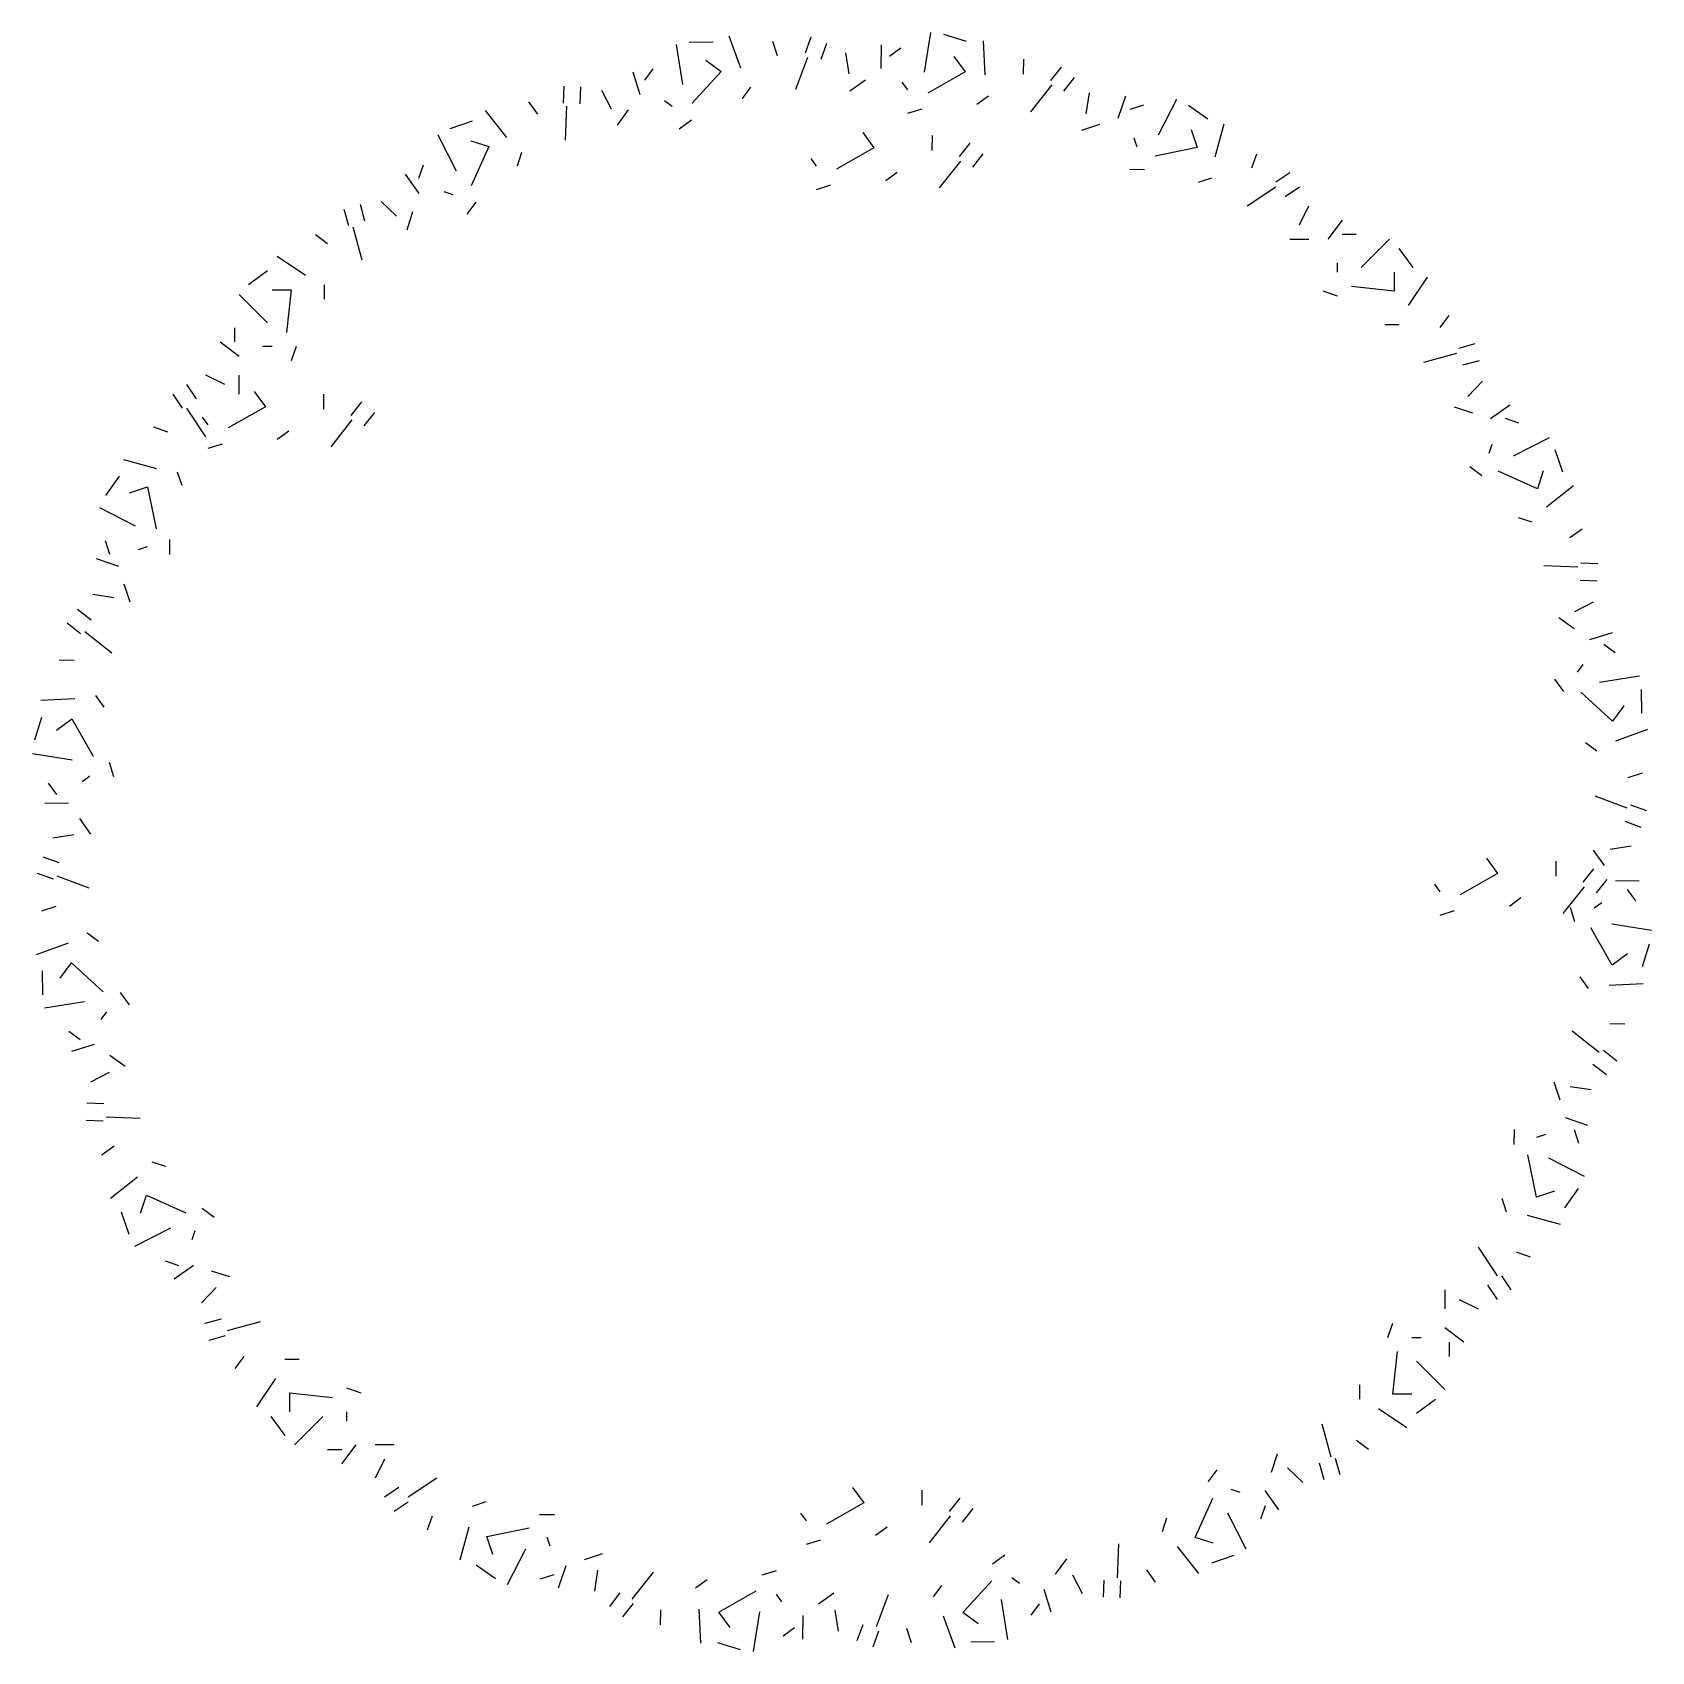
# Model space of a CAD drawing. Extents: x -1.49 to 1.42, y -1.4 to 1.51.
import ezdxf

# ---------------------------------------------------------------- set-up
doc = ezdxf.new("R2010")
doc.units = 0
doc.header["$MEASUREMENT"] = 0
doc.layers.get('0').update_dxf_attribs({"linetype": 'CONTINUOUS'})

msp = doc.modelspace()

# ---------------------------------------------------------------- linework, layer by layer
for p, q in [((-0.3335, 1.4903), (-0.3222, 1.4187)), ((-0.267, 1.4948), (-0.3097, 1.4941)), ((-0.2167, 1.4477), (-0.2381, 1.5054)), ((-0.151, 1.4704), (-0.1592, 1.4961)), ((-0.0907, 1.5036), (-0.1014, 1.4748)), ((-0.0725, 1.4641), (-0.0619, 1.493)), ((0.0355, 1.4898), (0.0348, 1.4471)), ((0.1246, 1.5124), (0.1133, 1.4408)), ((0.1893, 1.496), (0.1485, 1.5086)), ((0.2226, 1.4357), (0.2201, 1.4973)), ((-0.2801, 1.4621), (-0.2525, 1.442)), ((-0.1178, 1.4101), (-0.0964, 1.4679)), ((-0.0217, 1.4377), (-0.028, 1.4754)), ((0.0713, 1.4841), (0.0505, 1.4691)), ((0.1667, 1.469), (0.1868, 1.4414)), ((0.292, 1.437), (0.2923, 1.464)), ((-0.4114, 1.4413), (-0.3988, 1.4005)), ((-0.3756, 1.447), (-0.3906, 1.4262)), ((-0.2525, 1.442), (-0.3046, 1.3848)), ((0.1868, 1.4414), (0.1196, 1.4031)), ((0.3597, 1.45), (0.3406, 1.4258)), ((0.3647, 1.4068), (0.3838, 1.4309)), ((-0.5357, 1.4155), (-0.5369, 1.3847)), ((-0.5062, 1.3835), (-0.5049, 1.4142)), ((-0.4496, 1.3741), (-0.4672, 1.408)), ((-0.2142, 1.3931), (-0.1991, 1.4138)), ((-0.0205, 1.4069), (0.0072, 1.427)), ((0.0838, 1.4088), (0.0737, 1.4226)), ((0.305, 1.3694), (0.3432, 1.4177)), ((0.4049, 1.3659), (0.4106, 1.4037)), ((-0.6382, 1.3233), (-0.6764, 1.3717)), ((-0.5827, 1.3652), (-0.5984, 1.3872)), ((-0.5325, 1.3181), (-0.53, 1.3797)), ((-0.439, 1.3452), (-0.4189, 1.3728)), ((-0.3404, 1.3792), (-0.3542, 1.3892)), ((0.1089, 1.3742), (0.0831, 1.3661)), ((0.2081, 1.383), (0.2288, 1.3981)), ((0.4754, 1.3978), (0.4616, 1.3574)), ((0.5077, 1.3814), (0.4833, 1.3735)), ((0.5672, 1.3917), (0.5343, 1.3272)), ((0.6237, 1.3562), (0.5887, 1.3808)), ((-0.7005, 1.3526), (-0.7409, 1.3387)), ((-0.3059, 1.3541), (-0.3278, 1.3384)), ((0.3966, 1.3363), (0.4291, 1.3469)), ((0.6366, 1.2886), (0.6533, 1.3479)), ((-0.7625, 1.3278), (-0.7296, 1.2632)), ((-0.703, 1.3174), (-0.6705, 1.3069)), ((0.0024, 1.332), (0.0225, 1.3044)), ((0.1277, 1.3), (0.1279, 1.327)), ((0.1954, 1.313), (0.1763, 1.2888)), ((0.4963, 1.3059), (0.491, 1.3221)), ((0.5938, 1.3375), (0.6044, 1.305)), ((-0.6705, 1.3069), (-0.7024, 1.2364)), ((-0.6189, 1.2722), (-0.611, 1.2965)), ((-0.0805, 1.2718), (-0.0906, 1.2856)), ((0.0225, 1.3044), (-0.0447, 1.2661)), ((0.2004, 1.2697), (0.2195, 1.2939)), ((0.6044, 1.305), (0.5286, 1.2894)), ((0.7031, 1.2683), (0.7117, 1.294)), ((-0.8213, 1.2571), (-0.7968, 1.2222)), ((-0.7891, 1.2735), (-0.797, 1.2492)), ((0.0438, 1.246), (0.0645, 1.261)), ((0.1407, 1.2324), (0.1789, 1.2807)), ((0.5095, 1.2652), (0.4825, 1.2654)), ((0.7715, 1.2598), (0.7458, 1.2427)), ((-0.7347, 1.2199), (-0.7509, 1.2252)), ((-0.0554, 1.2372), (-0.0812, 1.2291)), ((0.6066, 1.2429), (0.631, 1.2508)), ((0.6946, 1.2), (0.7458, 1.2342)), ((0.7629, 1.2171), (0.7885, 1.2342)), ((-0.8936, 1.1728), (-0.9019, 1.2025)), ((-0.837, 1.1813), (-0.8642, 1.2081)), ((-0.694, 1.2068), (-0.7101, 1.185)), ((0.7885, 1.1659), (0.8056, 1.2)), ((-0.9316, 1.1941), (-0.9233, 1.1645)), ((-0.8179, 1.1572), (-0.8073, 1.1897)), ((0.8654, 1.1744), (0.8398, 1.1403)), ((-0.9608, 1.1318), (-0.9825, 1.1478)), ((-0.8985, 1.1025), (-0.9151, 1.1618)), ((0.7715, 1.1403), (0.8056, 1.1403)), ((0.891, 1.1488), (0.8654, 1.1488)), ((0.9508, 1.1403), (0.8996, 1.089)), ((-1.0006, 1.0748), (-1.0519, 1.109)), ((0.9935, 1.089), (0.9679, 1.1232)), ((-1.0689, 1.0833), (-1.1031, 1.0577)), ((0.8569, 1.0805), (0.8569, 1.0976)), ((0.9594, 1.0805), (0.9594, 1.0463)), ((-0.9665, 1.0321), (-0.9665, 1.0577)), ((0.9594, 1.0463), (0.8825, 1.0549)), ((0.985, 1.0207), (1.0192, 1.0719)), ((-1.1202, 1.0406), (-1.0689, 0.9894)), ((-1.0604, 1.0492), (-1.0263, 1.0492)), ((-1.0263, 1.0492), (-1.0348, 0.9723)), ((0.8569, 1.0378), (0.8312, 1.0463)), ((1.042, 0.9809), (1.058, 1.0026)), ((-1.1287, 0.9808), (-1.1287, 0.9552)), ((0.9423, 0.9866), (0.9679, 0.9866)), ((-1.1543, 0.9552), (-1.1202, 0.9296)), ((-1.0604, 0.9467), (-1.0775, 0.9467)), ((-1.0177, 0.9467), (-1.0263, 0.9211)), ((1.0127, 0.9186), (1.072, 0.9352)), ((1.1043, 0.9517), (1.0747, 0.9433)), ((1.083, 0.9137), (1.1126, 0.922)), ((-1.197, 0.8527), (-1.2141, 0.8783)), ((-1.1458, 0.8783), (-1.18, 0.8954)), ((-1.1202, 0.8613), (-1.1202, 0.8954)), ((1.0915, 0.8571), (1.1183, 0.8843)), ((-1.2397, 0.8613), (-1.2226, 0.8356)), ((-1.093, 0.8661), (-1.0729, 0.8385)), ((-0.9676, 0.8341), (-0.9674, 0.8611)), ((-0.9, 0.8471), (-0.9191, 0.8229)), ((-1.18, 0.7844), (-1.2141, 0.8356)), ((-1.1759, 0.8059), (-1.1859, 0.8197)), ((-1.0729, 0.8385), (-1.1401, 0.8002)), ((-0.8949, 0.8039), (-0.8758, 0.828)), ((1.0674, 0.838), (1.0999, 0.8274)), ((1.1673, 0.8414), (1.1324, 0.8169)), ((1.1837, 0.8091), (1.1594, 0.8171)), ((-1.2483, 0.7929), (-1.2739, 0.8015)), ((-1.0516, 0.7801), (-1.0308, 0.7952)), ((-0.9546, 0.7665), (-0.9164, 0.8148)), ((-1.1508, 0.7713), (-1.1765, 0.7632)), ((1.1301, 0.7547), (1.1354, 0.771)), ((1.238, 0.7825), (1.1734, 0.7496)), ((1.2628, 0.7206), (1.2489, 0.761)), ((-1.2685, 0.7264), (-1.3278, 0.7431)), ((1.1169, 0.7141), (1.0952, 0.7302)), ((-1.3361, 0.7135), (-1.3607, 0.6785)), ((-1.2228, 0.6964), (-1.2308, 0.7208)), ((1.2171, 0.6906), (1.1466, 0.7224)), ((1.2276, 0.7231), (1.2171, 0.6906)), ((-1.3175, 0.6836), (-1.285, 0.6942)), ((-1.285, 0.6942), (-1.2693, 0.6184)), ((1.2335, 0.6583), (1.2818, 0.6965)), ((-1.3717, 0.657), (-1.3071, 0.6241)), ((1.1823, 0.639), (1.2067, 0.6311)), ((1.2754, 0.6028), (1.2974, 0.6185)), ((-1.3613, 0.5975), (-1.3534, 0.5731)), ((-1.2858, 0.5861), (-1.302, 0.5808)), ((-1.2452, 0.5993), (-1.2454, 0.5723)), ((-1.3777, 0.5652), (-1.3373, 0.5514)), ((1.3257, 0.5557), (1.2949, 0.557)), ((1.2283, 0.5526), (1.2899, 0.5501)), ((1.2937, 0.5262), (1.3244, 0.525)), ((-1.3459, 0.4947), (-1.3836, 0.5004)), ((-1.3162, 0.4864), (-1.3268, 0.5189)), ((-1.3867, 0.4545), (-1.4108, 0.4736)), ((1.2843, 0.4697), (1.3182, 0.4873)), ((-1.4299, 0.4495), (-1.4058, 0.4304)), ((1.2554, 0.459), (1.283, 0.439)), ((-1.3493, 0.3948), (-1.3976, 0.433)), ((1.3515, 0.4314), (1.3107, 0.4189)), ((1.3572, 0.3957), (1.3364, 0.4107)), ((-1.4169, 0.3818), (-1.4439, 0.3821)), ((1.2894, 0.3605), (1.2994, 0.3743)), ((1.4005, 0.3536), (1.3289, 0.3423)), ((1.2643, 0.3259), (1.2486, 0.3479)), ((1.3522, 0.2726), (1.295, 0.3247)), ((1.4049, 0.287), (1.4043, 0.3297)), ((-1.4157, 0.3124), (-1.4772, 0.3099)), ((-1.3629, 0.2979), (-1.378, 0.3186)), ((1.3723, 0.3002), (1.3522, 0.2726)), ((-1.4759, 0.2791), (-1.4885, 0.2383)), ((-1.4489, 0.2565), (-1.4213, 0.2766)), ((-1.4213, 0.2766), (-1.383, 0.2094)), ((1.3033, 0.2343), (1.324, 0.2192)), ((1.3579, 0.2368), (1.4156, 0.2582)), ((-1.4923, 0.2145), (-1.4207, 0.2031)), ((-1.3542, 0.1987), (-1.346, 0.1729)), ((1.3806, 0.1711), (1.4063, 0.1793)), ((-1.464, 0.1611), (-1.449, 0.1403)), ((-1.3887, 0.1736), (-1.4025, 0.1635)), ((-1.4697, 0.1253), (-1.427, 0.1246)), ((1.3203, 0.1379), (1.378, 0.1165)), ((1.4138, 0.1108), (1.385, 0.1215)), ((-1.3868, 0.0693), (-1.4069, 0.097)), ((1.3743, 0.0926), (1.4031, 0.0819)), ((-1.4176, 0.0681), (-1.4553, 0.0618)), ((1.3171, 0.0405), (1.3372, 0.0129)), ((1.3479, 0.0418), (1.3856, 0.048)), ((-1.444, 0.0173), (-1.4729, 0.0279)), ((1.1251, 0.0257), (1.1452, -0.0019)), ((1.2505, -0.0063), (1.2507, 0.0207)), ((1.3181, 0.0067), (1.299, -0.0175)), ((-1.4836, -0.0009), (-1.4547, -0.0116)), ((-1.39, -0.028), (-1.4478, -0.0066)), ((1.0422, -0.0345), (1.0322, -0.0207)), ((1.1452, -0.0019), (1.078, -0.0402)), ((1.2635, -0.0739), (1.3017, -0.0256)), ((1.3232, -0.0365), (1.3423, -0.0124)), ((1.4, -0.0154), (1.3573, -0.0147)), ((1.1665, -0.0603), (1.1872, -0.0452)), ((1.319, -0.0637), (1.3328, -0.0537)), ((1.3943, -0.0512), (1.3793, -0.0305)), ((-1.4503, -0.0612), (-1.4761, -0.0694)), ((1.0673, -0.0691), (1.0416, -0.0772)), ((1.2844, -0.0888), (1.2763, -0.063)), ((-1.373, -0.1244), (-1.3937, -0.1093)), ((1.3516, -0.1667), (1.3133, -0.0995)), ((1.4226, -0.1046), (1.351, -0.0932)), ((-1.4276, -0.1269), (-1.4854, -0.1483)), ((1.4062, -0.1692), (1.4188, -0.1284)), ((-1.442, -0.1903), (-1.4219, -0.1627)), ((-1.4219, -0.1627), (-1.3648, -0.2148)), ((1.3792, -0.1466), (1.3516, -0.1667)), ((-1.4747, -0.1772), (-1.474, -0.2199)), ((1.2932, -0.188), (1.3082, -0.2087)), ((1.3459, -0.2025), (1.4075, -0.2)), ((-1.4702, -0.2437), (-1.3987, -0.2324)), ((-1.334, -0.216), (-1.3183, -0.238)), ((-1.3591, -0.2506), (-1.3691, -0.2644)), ((-1.4269, -0.2858), (-1.4062, -0.3008)), ((1.2796, -0.285), (1.3279, -0.3231)), ((1.3472, -0.272), (1.3742, -0.2722)), ((-1.4212, -0.3216), (-1.3804, -0.309)), ((1.3602, -0.3396), (1.336, -0.3205)), ((-1.3251, -0.3492), (-1.3528, -0.3291)), ((1.3169, -0.3447), (1.3411, -0.3638)), ((-1.354, -0.3598), (-1.3879, -0.3774)), ((1.2465, -0.3765), (1.2571, -0.409)), ((1.2761, -0.3849), (1.3139, -0.3906)), ((-1.3634, -0.4163), (-1.3942, -0.4151)), ((-1.3954, -0.4459), (-1.3646, -0.4471)), ((-1.2981, -0.4427), (-1.3596, -0.4402)), ((1.1754, -0.4894), (1.1756, -0.4624)), ((1.308, -0.4553), (1.2676, -0.4415)), ((1.2916, -0.4876), (1.2837, -0.4633)), ((-1.3451, -0.4929), (-1.3671, -0.5086)), ((1.216, -0.4762), (1.2323, -0.471)), ((-1.2521, -0.5291), (-1.2765, -0.5212)), ((1.2152, -0.5843), (1.1996, -0.5085)), ((1.3019, -0.5471), (1.2374, -0.5142)), ((-1.3033, -0.5484), (-1.3516, -0.5866)), ((-1.2974, -0.6132), (-1.2868, -0.5807)), ((-1.2868, -0.5807), (-1.2163, -0.6126)), ((1.2477, -0.5737), (1.2152, -0.5843)), ((1.2664, -0.6036), (1.291, -0.5687)), ((-1.3325, -0.6107), (-1.3187, -0.6511)), ((-1.1867, -0.6042), (-1.1649, -0.6203)), ((1.1531, -0.5865), (1.161, -0.6109)), ((-1.3077, -0.6727), (-1.2431, -0.6398)), ((1.1988, -0.6166), (1.2581, -0.6332)), ((-1.1999, -0.6448), (-1.2051, -0.6611)), ((-1.2535, -0.6993), (-1.2291, -0.7072)), ((1.1102, -0.6745), (1.1444, -0.7258)), ((1.1785, -0.6831), (1.2042, -0.6916)), ((-1.237, -0.7315), (-1.2021, -0.707)), ((-1.1371, -0.7281), (-1.1696, -0.7175)), ((1.17, -0.7514), (1.1529, -0.7258)), ((-1.1613, -0.7472), (-1.1881, -0.7744)), ((1.0504, -0.7514), (1.0504, -0.7855)), ((1.1273, -0.7428), (1.1444, -0.7685)), ((1.0761, -0.7685), (1.1102, -0.7855)), ((-1.1527, -0.8038), (-1.1824, -0.8121)), ((-1.0825, -0.8087), (-1.1418, -0.8253)), ((0.948, -0.8368), (0.9565, -0.8112)), ((-1.174, -0.8418), (-1.1444, -0.8335)), ((0.9907, -0.8368), (1.0078, -0.8368)), ((1.0846, -0.8453), (1.0504, -0.8197)), ((-1.1117, -0.871), (-1.1277, -0.8927)), ((0.9565, -0.9393), (0.9651, -0.8624)), ((1.059, -0.871), (1.059, -0.8453)), ((-1.012, -0.8767), (-1.0376, -0.8767)), ((1.0504, -0.9308), (0.9992, -0.8795)), ((-1.0547, -0.9108), (-1.0889, -0.9621)), ((-0.9266, -0.9279), (-0.901, -0.9364)), ((0.8967, -0.9222), (0.8967, -0.9478)), ((-1.0291, -0.9706), (-1.0291, -0.9364)), ((-1.0291, -0.9364), (-0.9522, -0.945)), ((0.9907, -0.9393), (0.9565, -0.9393)), ((0.9992, -0.9735), (1.0334, -0.9478)), ((-1.0633, -0.9791), (-1.0376, -1.0133)), ((-1.0206, -1.0304), (-0.9693, -0.9791)), ((-0.9266, -0.9706), (-0.9266, -0.9877)), ((0.9309, -0.9649), (0.9821, -0.9991)), ((0.8288, -0.9927), (0.8454, -1.052)), ((-0.9608, -1.0389), (-0.9351, -1.0389)), ((-0.9351, -1.0645), (-0.9095, -1.0304)), ((-0.8412, -1.0304), (-0.8754, -1.0304)), ((0.7482, -1.0473), (0.7376, -1.0798)), ((0.8911, -1.0219), (0.9128, -1.0379)), ((-0.8583, -1.056), (-0.8754, -1.0901)), ((0.6243, -1.0969), (0.6404, -1.0751)), ((0.7672, -1.0715), (0.7945, -1.0983)), ((0.8239, -1.0629), (0.8322, -1.0926)), ((0.8619, -1.0842), (0.8535, -1.0546)), ((-0.8326, -1.1072), (-0.8583, -1.1243)), ((-0.7643, -1.0901), (-0.8156, -1.1243)), ((-0.0159, -1.107), (0.0042, -1.1346)), ((-0.8412, -1.1499), (-0.8156, -1.1328)), ((-0.6763, -1.133), (-0.7007, -1.141)), ((0.0042, -1.1346), (-0.063, -1.1729)), ((0.1095, -1.139), (0.1097, -1.112)), ((0.1771, -1.126), (0.158, -1.1502)), ((0.6008, -1.197), (0.6326, -1.1265)), ((0.6649, -1.1101), (0.6812, -1.1153)), ((0.7516, -1.1472), (0.727, -1.1123)), ((-0.7729, -1.1585), (-0.7814, -1.1841)), ((-0.5792, -1.1554), (-0.5522, -1.1556)), ((-0.0988, -1.1672), (-0.1088, -1.1534)), ((0.1225, -1.2066), (0.1607, -1.1583)), ((0.1822, -1.1692), (0.2013, -1.1451)), ((0.5492, -1.1623), (0.5413, -1.1866)), ((0.6927, -1.2179), (0.6598, -1.1533)), ((0.7193, -1.1637), (0.7272, -1.1393)), ((-0.7064, -1.1787), (-0.723, -1.238)), ((-0.6741, -1.1952), (-0.5983, -1.1795)), ((0.0255, -1.193), (0.0463, -1.1779)), ((-0.6635, -1.2276), (-0.6741, -1.1952)), ((-0.6369, -1.2819), (-0.604, -1.2173)), ((-0.566, -1.196), (-0.5608, -1.2122)), ((-0.0737, -1.2018), (-0.0994, -1.2099)), ((0.4628, -1.2083), (0.4603, -1.2698)), ((0.5685, -1.2134), (0.6066, -1.2618)), ((0.6332, -1.2075), (0.6008, -1.197)), ((-0.6934, -1.2463), (-0.6585, -1.2709)), ((-0.5451, -1.2879), (-0.5313, -1.2475)), ((-0.4663, -1.2264), (-0.4988, -1.237)), ((0.2361, -1.2442), (0.2581, -1.2285)), ((0.3692, -1.2353), (0.3491, -1.263)), ((0.6308, -1.2427), (0.6712, -1.2289)), ((-0.5774, -1.2715), (-0.5531, -1.2636)), ((-0.4747, -1.2561), (-0.4804, -1.2938)), ((-0.3748, -1.2595), (-0.4129, -1.3078)), ((-0.2778, -1.2731), (-0.2985, -1.2882)), ((-0.1786, -1.2644), (-0.1528, -1.2562)), ((0.1828, -1.3321), (0.2349, -1.275)), ((0.2707, -1.2693), (0.2845, -1.2793)), ((0.3799, -1.2642), (0.3975, -1.2981)), ((0.4364, -1.2736), (0.4352, -1.3044)), ((0.4659, -1.3056), (0.4672, -1.2748)), ((0.513, -1.2553), (0.5287, -1.2773)), ((-0.4345, -1.2969), (-0.4536, -1.321)), ((-0.2565, -1.3315), (-0.1893, -1.2932)), ((-0.1535, -1.2989), (-0.1435, -1.3127)), ((-0.0493, -1.297), (-0.0769, -1.3171)), ((0.0481, -1.3002), (0.0267, -1.358)), ((0.1445, -1.2832), (0.1294, -1.3039)), ((0.2638, -1.3804), (0.2525, -1.3089)), ((0.3416, -1.3314), (0.3291, -1.2906)), ((-0.4294, -1.3401), (-0.4103, -1.316)), ((-0.3618, -1.3271), (-0.362, -1.3541)), ((-0.2923, -1.3258), (-0.2898, -1.3874)), ((-0.2364, -1.3591), (-0.2565, -1.3315)), ((-0.1944, -1.4025), (-0.183, -1.3309)), ((-0.1052, -1.3799), (-0.1045, -1.3372)), ((-0.048, -1.3278), (-0.0418, -1.3655)), ((0.147, -1.3378), (0.1684, -1.3956)), ((0.2104, -1.3522), (0.1828, -1.3321)), ((0.3058, -1.3371), (0.3209, -1.3164)), ((-0.141, -1.3742), (-0.1203, -1.3592)), ((0.0028, -1.3542), (-0.0079, -1.3831)), ((0.021, -1.3938), (0.0317, -1.3649)), ((0.0813, -1.3605), (0.0895, -1.3862)), ((-0.259, -1.3861), (-0.2182, -1.3987)), ((0.1972, -1.3849), (0.2399, -1.3842))]:
    msp.add_line(p, q)

doc.saveas('drawing.dxf')
